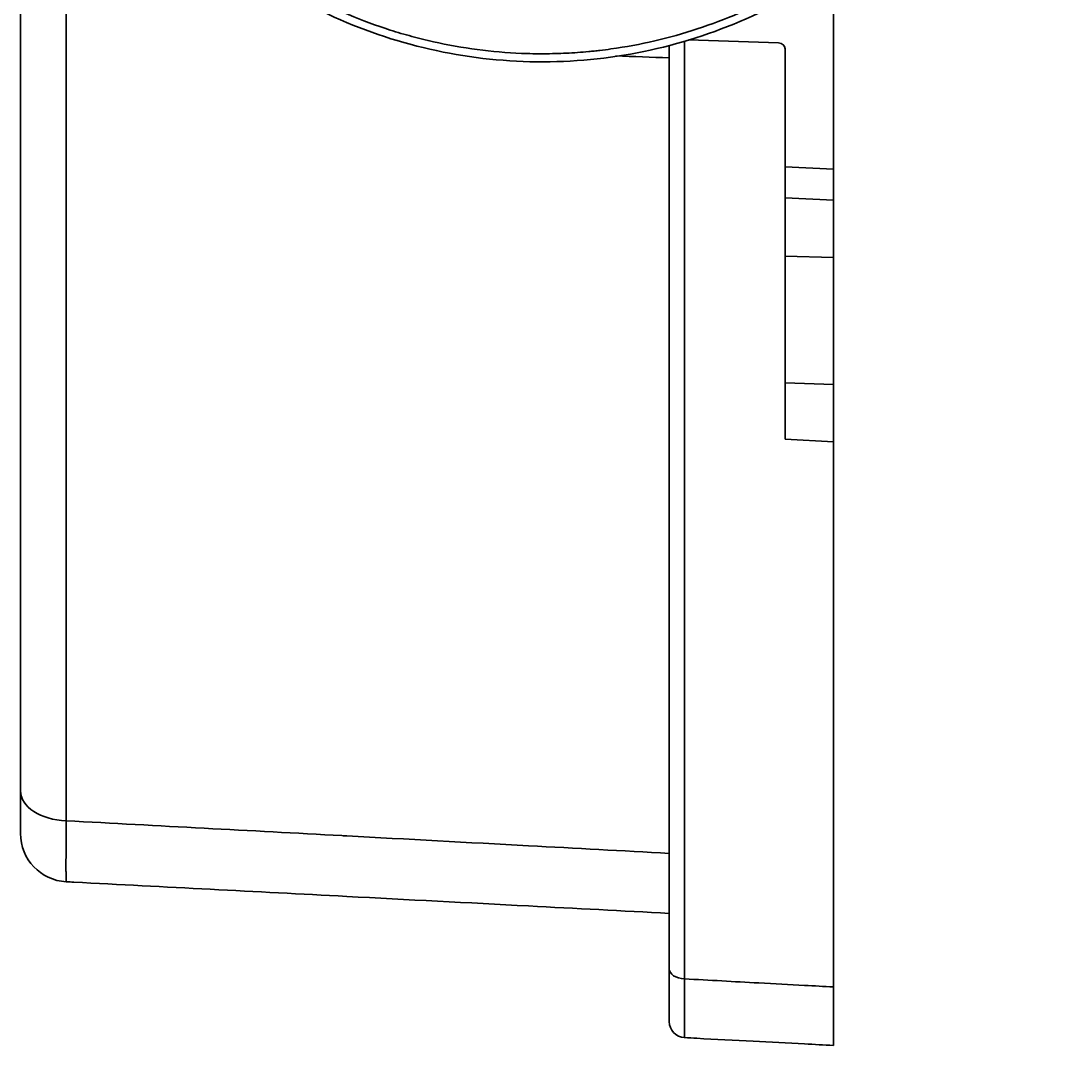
# Model space of a CAD drawing. Header units: millimetres. Extents: x 2599 to 3244, y 1330 to 1895.
# Drawn here: x 3129 to 3192.4, y 1473.5 to 1536.8 of the extents above; entities that cross this region are included whole.
import ezdxf

# ---------------------------------------------------------------- set-up
doc = ezdxf.new("R2010")
doc.units = ezdxf.units.MM
doc.layers.add('1', color=7, linetype='Continuous', true_color=0xffffff)

msp = doc.modelspace()

# ---------------------------------------------------------------- linework, layer by layer
at = {"layer": '1', "color": 7, "linetype": 'Continuous', "lineweight": 35}
for p, q in [((3175.821, 1535.456), (3170.268, 1535.648)), ((3176.232, 1535.095), (3176.232, 1527.805)), ((3179.217, 1527.649), (3176.232, 1527.805)), ((3176.232, 1525.89), (3176.232, 1527.805)), ((3179.217, 1527.649), (3179.217, 1525.733)), ((3176.232, 1525.89), (3179.217, 1525.733)), ((3176.232, 1525.89), (3176.232, 1522.275)), ((3179.217, 1525.733), (3176.232, 1525.89)), ((3179.217, 1525.733), (3179.217, 1522.188)), ((3176.232, 1522.275), (3176.232, 1514.439)), ((3179.217, 1522.188), (3176.232, 1522.275)), ((3179.217, 1514.352), (3179.217, 1522.188)), ((3176.232, 1514.439), (3176.232, 1510.964)), ((3176.232, 1514.439), (3179.217, 1514.352)), ((3179.217, 1514.352), (3179.217, 1510.808)), ((3179.217, 1510.808), (3176.232, 1510.964)), ((3179.217, 1510.808), (3176.232, 1510.964))]:
    msp.add_line(p, q, dxfattribs=at)
for centre, radius in [((3131.953, 1486.592), 2.985), ((3170.063, 1474.968), 0.995)]:
    msp.add_arc(centre, radius, 180, 267, dxfattribs=at)
for centre, major_axis, ratio, start_param, end_param in [((3175.734, 1535.038), (-0.48, -0.165), 0.801974, 2.872895, 4.267438), ((3131.953, 1489.231), (-2.985, 0), 0.620597, 0, 1.518436), ((3170.063, 1478.235), (-0.995, 0), 0.634595, 0, 1.518436)]:
    msp.add_ellipse(centre, major_axis=major_axis, ratio=ratio, start_param=start_param, end_param=end_param, dxfattribs=at)
for points, knots in [([(3192.45, 1565.534), (3192.45, 1563.912), (3192.15, 1560.069), (3190.569, 1554.18), (3187.502, 1548.225), (3183.244, 1543.054), (3177.989, 1538.9), (3171.974, 1535.952), (3165.471, 1534.344), (3158.775, 1534.148), (3152.19, 1535.373), (3146.012, 1537.964), (3140.523, 1541.803), (3135.97, 1546.716), (3132.866, 1551.964), (3131.546, 1555.586), (3131.11, 1557.149)], [0, 0, 0, 0, 0.054286, 0.128571, 0.202857, 0.277143, 0.351428, 0.425714, 0.5, 0.574285, 0.648571, 0.722856, 0.797142, 0.871428, 0.945713, 1, 1, 1, 1]), ([(3131.635, 1557.121), (3131.888, 1556.231), (3132.18, 1555.36), (3132.836, 1553.651), (3133.201, 1552.814), (3134.005, 1551.176), (3134.444, 1550.374), (3135.157, 1549.198), (3135.404, 1548.81), (3135.725, 1548.331), (3135.79, 1548.235), (3135.92, 1548.045), (3135.986, 1547.95), (3136.186, 1547.666), (3136.32, 1547.479), (3137.004, 1546.552), (3137.58, 1545.84), (3138.791, 1544.472), (3139.425, 1543.816), (3140.752, 1542.563), (3141.444, 1541.964), (3142.346, 1541.253), (3142.62, 1541.042), (3142.897, 1540.835), (3143.083, 1540.699), (3143.177, 1540.631), (3143.646, 1540.293), (3144.027, 1540.033), (3145.181, 1539.28), (3145.969, 1538.815), (3147.58, 1537.959), (3148.404, 1537.567), (3150.087, 1536.856), (3150.946, 1536.537), (3152.044, 1536.185), (3152.264, 1536.117), (3152.708, 1535.986), (3152.93, 1535.923), (3153.598, 1535.742), (3154.044, 1535.632), (3155.389, 1535.331), (3156.291, 1535.171), (3158.107, 1534.932), (3159.02, 1534.853), (3160.17, 1534.806), (3160.515, 1534.795), (3160.862, 1534.791), (3161.093, 1534.789), (3161.208, 1534.789), (3161.786, 1534.791), (3162.71, 1534.816), (3163.632, 1534.881), (3164.207, 1534.936), (3164.322, 1534.947), (3164.552, 1534.971), (3164.667, 1534.984), (3165.011, 1535.024), (3165.24, 1535.054), (3166.38, 1535.213), (3167.281, 1535.381), (3169.06, 1535.795), (3169.938, 1536.041), (3171.672, 1536.611), (3172.528, 1536.935), (3173.584, 1537.389), (3173.899, 1537.53), (3174.213, 1537.676), (3174.422, 1537.774), (3174.526, 1537.824), (3175.046, 1538.076), (3175.456, 1538.287), (3176.667, 1538.943), (3177.451, 1539.415), (3178.971, 1540.424), (3179.708, 1540.962), (3181.135, 1542.104), (3181.824, 1542.708), (3182.573, 1543.426), (3182.656, 1543.506), (3182.821, 1543.668), (3182.903, 1543.749), (3183.148, 1543.995), (3183.309, 1544.161), (3183.787, 1544.663), (3184.409, 1545.345), (3184.999, 1546.056), (3185.43, 1546.599), (3185.572, 1546.782), (3185.851, 1547.15), (3186.537, 1548.076), (3187.165, 1549.033), (3188.098, 1550.602), (3188.529, 1551.406), (3189.319, 1553.052), (3189.679, 1553.894), (3190.082, 1554.971), (3190.199, 1555.296), (3190.312, 1555.624), (3190.385, 1555.843), (3190.421, 1555.953), (3190.599, 1556.502), (3190.731, 1556.943), (3191.096, 1558.272), (3191.299, 1559.164), (3191.624, 1560.961), (3191.747, 1561.867), (3191.911, 1563.69), (3191.952, 1564.609), (3191.952, 1565.534)], [0, 0, 0, 0, 0.03125, 0.03125, 0.0625, 0.0625, 0.09375, 0.09375, 0.109375, 0.109375, 0.113281, 0.113281, 0.117188, 0.117188, 0.125, 0.125, 0.15625, 0.15625, 0.1875, 0.1875, 0.21875, 0.21875, 0.226563, 0.230469, 0.230469, 0.234375, 0.234375, 0.25, 0.25, 0.28125, 0.28125, 0.3125, 0.3125, 0.34375, 0.34375, 0.351563, 0.351563, 0.359375, 0.359375, 0.375, 0.375, 0.40625, 0.40625, 0.4375, 0.4375, 0.445313, 0.449219, 0.449219, 0.453125, 0.453125, 0.46875, 0.484375, 0.484375, 0.488281, 0.488281, 0.492188, 0.492188, 0.5, 0.5, 0.53125, 0.53125, 0.5625, 0.5625, 0.59375, 0.59375, 0.601563, 0.605469, 0.605469, 0.609375, 0.609375, 0.625, 0.625, 0.65625, 0.65625, 0.6875, 0.6875, 0.71875, 0.71875, 0.722656, 0.722656, 0.726563, 0.726563, 0.734375, 0.734375, 0.75, 0.765625, 0.765625, 0.773438, 0.773438, 0.78125, 0.8125, 0.8125, 0.84375, 0.84375, 0.875, 0.875, 0.882813, 0.886719, 0.886719, 0.890625, 0.890625, 0.90625, 0.90625, 0.9375, 0.9375, 0.96875, 0.96875, 1, 1, 1, 1]), ([(3128.968, 1489.231), (3128.968, 1498.984), (3128.968, 1509.635), (3128.968, 1526.938), (3128.968, 1532.907), (3128.968, 1544.945), (3128.968, 1551.056), (3128.968, 1557.261)], [0, 0, 0, 0, 0.5, 0.5, 0.75, 0.75, 1, 1, 1, 1]), ([(3131.797, 1555.101), (3131.797, 1550.709), (3131.797, 1540.709), (3131.797, 1525.436), (3131.797, 1509.668), (3131.797, 1497.059), (3131.797, 1489.892), (3131.797, 1487.381)], [0, 0, 0, 0, 0.178988, 0.409312, 0.639635, 0.869959, 1, 1, 1, 1]), ([(3170.01, 1535.556), (3170.01, 1530.36), (3170.01, 1519.289), (3170.01, 1502.995), (3170.01, 1488.879), (3170.01, 1480.719), (3170.01, 1477.605)], [0, 0, 0, 0, 0.24549, 0.529825, 0.814161, 1, 1, 1, 1]), ([(3179.217, 1490.707), (3179.217, 1494.671), (3179.217, 1501.274), (3179.217, 1508.156), (3179.217, 1510.808)], [0, 0, 0, 0, 0.619808, 1, 1, 1, 1]), ([(3179.217, 1477.109), (3179.217, 1480.292), (3179.217, 1484.779), (3179.217, 1489.457), (3179.217, 1490.707)], [0, 0, 0, 0, 0.735544, 1, 1, 1, 1]), ([(3131.797, 1487.381), (3131.797, 1487.368), (3131.796, 1487.343), (3131.796, 1487.305), (3131.796, 1487.266), (3131.795, 1487.229), (3131.795, 1487.191), (3131.795, 1487.153), (3131.794, 1487.115), (3131.794, 1487.078), (3131.794, 1487.04), (3131.793, 1487.003), (3131.793, 1486.966), (3131.792, 1486.929), (3131.792, 1486.892), (3131.792, 1486.856), (3131.791, 1486.819), (3131.791, 1486.782), (3131.791, 1486.746), (3131.79, 1486.71), (3131.79, 1486.674), (3131.79, 1486.638), (3131.789, 1486.602), (3131.789, 1486.566), (3131.789, 1486.531), (3131.789, 1486.496), (3131.788, 1486.46), (3131.788, 1486.425), (3131.788, 1486.391), (3131.787, 1486.356), (3131.787, 1486.321), (3131.787, 1486.287), (3131.786, 1486.253), (3131.786, 1486.218), (3131.786, 1486.185), (3131.786, 1486.151), (3131.785, 1486.117), (3131.785, 1486.084), (3131.785, 1486.05), (3131.784, 1486.017), (3131.784, 1485.984), (3131.784, 1485.952), (3131.784, 1485.919), (3131.783, 1485.887), (3131.783, 1485.855), (3131.783, 1485.823), (3131.783, 1485.791), (3131.783, 1485.759), (3131.782, 1485.728), (3131.782, 1485.696), (3131.782, 1485.665), (3131.782, 1485.634), (3131.781, 1485.604), (3131.781, 1485.573), (3131.781, 1485.543), (3131.781, 1485.513), (3131.781, 1485.483), (3131.78, 1485.453), (3131.78, 1485.423), (3131.78, 1485.394), (3131.78, 1485.365), (3131.78, 1485.336), (3131.78, 1485.307), (3131.78, 1485.279), (3131.779, 1485.251), (3131.779, 1485.222), (3131.779, 1485.195), (3131.779, 1485.167), (3131.779, 1485.14), (3131.779, 1485.112), (3131.779, 1485.085), (3131.779, 1485.059), (3131.778, 1485.032), (3131.778, 1485.006), (3131.778, 1484.979), (3131.778, 1484.954), (3131.778, 1484.928), (3131.778, 1484.902), (3131.778, 1484.877), (3131.778, 1484.852), (3131.778, 1484.827), (3131.778, 1484.803), (3131.778, 1484.779), (3131.778, 1484.755), (3131.778, 1484.731), (3131.778, 1484.707), (3131.778, 1484.684), (3131.778, 1484.661), (3131.778, 1484.638), (3131.778, 1484.615), (3131.778, 1484.593), (3131.778, 1484.571), (3131.778, 1484.549), (3131.778, 1484.527), (3131.778, 1484.505), (3131.778, 1484.484), (3131.778, 1484.463), (3131.778, 1484.443), (3131.778, 1484.422), (3131.778, 1484.402), (3131.778, 1484.382), (3131.778, 1484.362), (3131.778, 1484.343), (3131.778, 1484.323), (3131.778, 1484.304), (3131.778, 1484.286), (3131.778, 1484.267), (3131.778, 1484.249), (3131.779, 1484.231), (3131.779, 1484.213), (3131.779, 1484.196), (3131.779, 1484.179), (3131.779, 1484.162), (3131.779, 1484.145), (3131.779, 1484.129), (3131.779, 1484.112), (3131.78, 1484.096), (3131.78, 1484.081), (3131.78, 1484.065), (3131.78, 1484.05), (3131.78, 1484.035), (3131.78, 1484.021), (3131.78, 1484.006), (3131.781, 1483.992), (3131.781, 1483.978), (3131.781, 1483.965), (3131.781, 1483.951), (3131.781, 1483.938), (3131.782, 1483.925), (3131.782, 1483.913), (3131.782, 1483.9), (3131.782, 1483.888), (3131.783, 1483.877), (3131.783, 1483.865), (3131.783, 1483.854), (3131.783, 1483.843), (3131.783, 1483.832), (3131.784, 1483.821), (3131.784, 1483.811), (3131.784, 1483.801), (3131.784, 1483.791), (3131.785, 1483.782), (3131.785, 1483.773), (3131.785, 1483.764), (3131.786, 1483.755), (3131.786, 1483.747), (3131.786, 1483.739), (3131.786, 1483.731), (3131.787, 1483.723), (3131.787, 1483.716), (3131.787, 1483.708), (3131.788, 1483.702), (3131.788, 1483.695), (3131.788, 1483.689), (3131.789, 1483.682), (3131.789, 1483.677), (3131.789, 1483.671), (3131.789, 1483.666), (3131.79, 1483.661), (3131.79, 1483.656), (3131.79, 1483.651), (3131.791, 1483.647), (3131.791, 1483.643), (3131.791, 1483.639), (3131.792, 1483.635), (3131.792, 1483.632), (3131.792, 1483.629), (3131.793, 1483.626), (3131.793, 1483.623), (3131.794, 1483.621), (3131.794, 1483.619), (3131.794, 1483.617), (3131.795, 1483.616), (3131.795, 1483.614), (3131.795, 1483.613), (3131.796, 1483.612), (3131.796, 1483.612), (3131.796, 1483.611), (3131.797, 1483.611), (3131.797, 1483.611)], [0, 0, 0, 0, 0.005465, 0.010936, 0.016413, 0.021895, 0.027384, 0.032879, 0.038379, 0.043885, 0.049397, 0.054914, 0.060437, 0.065965, 0.071499, 0.077038, 0.082583, 0.088133, 0.093687, 0.099247, 0.104812, 0.110382, 0.115957, 0.121537, 0.127122, 0.132711, 0.138305, 0.143904, 0.149507, 0.155115, 0.160727, 0.166343, 0.171964, 0.177589, 0.183218, 0.188851, 0.194489, 0.20013, 0.205775, 0.211424, 0.217076, 0.222732, 0.228392, 0.234056, 0.239722, 0.245393, 0.251066, 0.256743, 0.262423, 0.268106, 0.273792, 0.279481, 0.285173, 0.290868, 0.296565, 0.302265, 0.307968, 0.313673, 0.319381, 0.325091, 0.330804, 0.336518, 0.342235, 0.347954, 0.353675, 0.359398, 0.365123, 0.370849, 0.376577, 0.382307, 0.388039, 0.393772, 0.399506, 0.405242, 0.410979, 0.416717, 0.422456, 0.428196, 0.433937, 0.439679, 0.445422, 0.451166, 0.45691, 0.462655, 0.4684, 0.474146, 0.479892, 0.485638, 0.491385, 0.497131, 0.502878, 0.508625, 0.514371, 0.520118, 0.525864, 0.531609, 0.537355, 0.543099, 0.548844, 0.554587, 0.56033, 0.566072, 0.571813, 0.577553, 0.583293, 0.589031, 0.594767, 0.600503, 0.606237, 0.61197, 0.617702, 0.623431, 0.62916, 0.634886, 0.640611, 0.646333, 0.652054, 0.657773, 0.66349, 0.669205, 0.674917, 0.680627, 0.686335, 0.69204, 0.697743, 0.703443, 0.70914, 0.714835, 0.720527, 0.726216, 0.731902, 0.737585, 0.743264, 0.748941, 0.754614, 0.760285, 0.765951, 0.771614, 0.777274, 0.78293, 0.788583, 0.794231, 0.799876, 0.805517, 0.811154, 0.816787, 0.822416, 0.828041, 0.833662, 0.839278, 0.84489, 0.850498, 0.856101, 0.861699, 0.867293, 0.872882, 0.878467, 0.884046, 0.889621, 0.895191, 0.900756, 0.906316, 0.911871, 0.91742, 0.922964, 0.928503, 0.934037, 0.939565, 0.945088, 0.950605, 0.956116, 0.961622, 0.967122, 0.972617, 0.978105, 0.983588, 0.989065, 0.994535, 1, 1, 1, 1]), ([(3131.797, 1487.381), (3137.476, 1487.074), (3143.155, 1486.767), (3148.933, 1486.454), (3149.032, 1486.449), (3152.879, 1486.241), (3156.628, 1486.038), (3163.273, 1485.679), (3166.17, 1485.522), (3169.067, 1485.365)], [0, 0, 0, 0, 0.457114, 0.457114, 0.465097, 0.465097, 0.766801, 0.766801, 1, 1, 1, 1]), ([(3169.067, 1481.658), (3166.17, 1481.81), (3163.273, 1481.961), (3156.628, 1482.31), (3152.879, 1482.506), (3143.509, 1482.997), (3137.887, 1483.292), (3132.108, 1483.595), (3131.953, 1483.603), (3131.797, 1483.611)], [0, 0, 0, 0, 0.233199, 0.233199, 0.534903, 0.534903, 0.987458, 0.987458, 1, 1, 1, 1]), ([(3170.01, 1477.605), (3170.01, 1477.593), (3170.01, 1477.568), (3170.01, 1477.531), (3170.01, 1477.494), (3170.01, 1477.457), (3170.01, 1477.421), (3170.01, 1477.384), (3170.01, 1477.348), (3170.009, 1477.312), (3170.009, 1477.276), (3170.009, 1477.24), (3170.009, 1477.204), (3170.009, 1477.168), (3170.009, 1477.132), (3170.009, 1477.097), (3170.009, 1477.061), (3170.008, 1477.026), (3170.008, 1476.991), (3170.008, 1476.956), (3170.008, 1476.921), (3170.008, 1476.887), (3170.008, 1476.852), (3170.008, 1476.818), (3170.008, 1476.783), (3170.007, 1476.749), (3170.007, 1476.715), (3170.007, 1476.682), (3170.007, 1476.648), (3170.007, 1476.614), (3170.007, 1476.581), (3170.007, 1476.548), (3170.007, 1476.515), (3170.006, 1476.482), (3170.006, 1476.449), (3170.006, 1476.417), (3170.006, 1476.384), (3170.006, 1476.352), (3170.006, 1476.32), (3170.006, 1476.288), (3170.006, 1476.256), (3170.005, 1476.225), (3170.005, 1476.193), (3170.005, 1476.162), (3170.005, 1476.131), (3170.005, 1476.1), (3170.005, 1476.07), (3170.005, 1476.039), (3170.005, 1476.009), (3170.005, 1475.979), (3170.005, 1475.949), (3170.004, 1475.919), (3170.004, 1475.889), (3170.004, 1475.86), (3170.004, 1475.831), (3170.004, 1475.802), (3170.004, 1475.773), (3170.004, 1475.744), (3170.004, 1475.716), (3170.004, 1475.688), (3170.004, 1475.66), (3170.004, 1475.632), (3170.004, 1475.604), (3170.003, 1475.577), (3170.003, 1475.55), (3170.003, 1475.523), (3170.003, 1475.496), (3170.003, 1475.469), (3170.003, 1475.443), (3170.003, 1475.417), (3170.003, 1475.391), (3170.003, 1475.365), (3170.003, 1475.339), (3170.003, 1475.314), (3170.003, 1475.289), (3170.003, 1475.264), (3170.003, 1475.239), (3170.003, 1475.215), (3170.003, 1475.191), (3170.003, 1475.166), (3170.003, 1475.143), (3170.003, 1475.119), (3170.003, 1475.096), (3170.003, 1475.073), (3170.003, 1475.05), (3170.003, 1475.027), (3170.003, 1475.005), (3170.003, 1474.982), (3170.003, 1474.96), (3170.003, 1474.939), (3170.003, 1474.917), (3170.003, 1474.896), (3170.003, 1474.875), (3170.003, 1474.854), (3170.003, 1474.833), (3170.003, 1474.813), (3170.003, 1474.793), (3170.003, 1474.773), (3170.003, 1474.753), (3170.003, 1474.734), (3170.003, 1474.714), (3170.003, 1474.695), (3170.003, 1474.677), (3170.003, 1474.658), (3170.003, 1474.64), (3170.003, 1474.622), (3170.003, 1474.604), (3170.003, 1474.587), (3170.003, 1474.569), (3170.003, 1474.552), (3170.003, 1474.536), (3170.003, 1474.519), (3170.003, 1474.503), (3170.003, 1474.487), (3170.003, 1474.471), (3170.003, 1474.455), (3170.003, 1474.44), (3170.004, 1474.425), (3170.004, 1474.41), (3170.004, 1474.396), (3170.004, 1474.381), (3170.004, 1474.367), (3170.004, 1474.353), (3170.004, 1474.34), (3170.004, 1474.327), (3170.004, 1474.313), (3170.004, 1474.301), (3170.004, 1474.288), (3170.004, 1474.276), (3170.005, 1474.264), (3170.005, 1474.252), (3170.005, 1474.24), (3170.005, 1474.229), (3170.005, 1474.218), (3170.005, 1474.207), (3170.005, 1474.196), (3170.005, 1474.186), (3170.005, 1474.176), (3170.005, 1474.166), (3170.006, 1474.157), (3170.006, 1474.147), (3170.006, 1474.138), (3170.006, 1474.129), (3170.006, 1474.121), (3170.006, 1474.112), (3170.006, 1474.104), (3170.006, 1474.096), (3170.007, 1474.089), (3170.007, 1474.081), (3170.007, 1474.074), (3170.007, 1474.067), (3170.007, 1474.061), (3170.007, 1474.054), (3170.007, 1474.048), (3170.007, 1474.042), (3170.008, 1474.037), (3170.008, 1474.031), (3170.008, 1474.026), (3170.008, 1474.021), (3170.008, 1474.017), (3170.008, 1474.012), (3170.008, 1474.008), (3170.008, 1474.004), (3170.009, 1474.001), (3170.009, 1473.997), (3170.009, 1473.994), (3170.009, 1473.991), (3170.009, 1473.988), (3170.009, 1473.986), (3170.009, 1473.984), (3170.009, 1473.982), (3170.01, 1473.98), (3170.01, 1473.978), (3170.01, 1473.977), (3170.01, 1473.976), (3170.01, 1473.975), (3170.01, 1473.974), (3170.01, 1473.974), (3170.01, 1473.974), (3170.01, 1473.974)], [0, 0, 0, 0, 0.005472, 0.010951, 0.016435, 0.021924, 0.02742, 0.032921, 0.038427, 0.043939, 0.049457, 0.05498, 0.060508, 0.066041, 0.07158, 0.077124, 0.082673, 0.088227, 0.093785, 0.099349, 0.104918, 0.110491, 0.116069, 0.121652, 0.12724, 0.132832, 0.138428, 0.144029, 0.149634, 0.155244, 0.160857, 0.166475, 0.172097, 0.177723, 0.183353, 0.188987, 0.194625, 0.200266, 0.205912, 0.211561, 0.217213, 0.222869, 0.228529, 0.234191, 0.239858, 0.245527, 0.2512, 0.256875, 0.262554, 0.268236, 0.27392, 0.279608, 0.285298, 0.290991, 0.296686, 0.302384, 0.308085, 0.313788, 0.319493, 0.325201, 0.330911, 0.336623, 0.342337, 0.348053, 0.353771, 0.359491, 0.365212, 0.370935, 0.37666, 0.382387, 0.388115, 0.393844, 0.399575, 0.405307, 0.41104, 0.416775, 0.42251, 0.428247, 0.433984, 0.439722, 0.445461, 0.451201, 0.456941, 0.462682, 0.468423, 0.474165, 0.479907, 0.485649, 0.491391, 0.497134, 0.502876, 0.508619, 0.514361, 0.520104, 0.525846, 0.531587, 0.537329, 0.543069, 0.54881, 0.554549, 0.560288, 0.566026, 0.571764, 0.5775, 0.583235, 0.58897, 0.594703, 0.600435, 0.606166, 0.611895, 0.617623, 0.623349, 0.629074, 0.634797, 0.640519, 0.646239, 0.651957, 0.657673, 0.663387, 0.669098, 0.674808, 0.680516, 0.686221, 0.691924, 0.697624, 0.703322, 0.709018, 0.714711, 0.720401, 0.726088, 0.731773, 0.737454, 0.743133, 0.748808, 0.754481, 0.76015, 0.765816, 0.771479, 0.777138, 0.782794, 0.788446, 0.794095, 0.79974, 0.805382, 0.811019, 0.816653, 0.822283, 0.827909, 0.833531, 0.839148, 0.844762, 0.850371, 0.855976, 0.861577, 0.867173, 0.872765, 0.878352, 0.883935, 0.889513, 0.895086, 0.900655, 0.906218, 0.911777, 0.917331, 0.922879, 0.928423, 0.933961, 0.939494, 0.945022, 0.950545, 0.956062, 0.961574, 0.96708, 0.972581, 0.978076, 0.983566, 0.98905, 0.994528, 1, 1, 1, 1]), ([(3170.01, 1477.605), (3171.545, 1477.522), (3173.079, 1477.44), (3175.555, 1477.306), (3176.497, 1477.255), (3178.031, 1477.173), (3178.624, 1477.141), (3179.217, 1477.109)], [0, 0, 0, 0, 0.500001, 0.500001, 0.806851, 0.806851, 1, 1, 1, 1]), ([(3179.217, 1477.109), (3179.217, 1477.038), (3179.217, 1476.968), (3179.217, 1476.829), (3179.217, 1476.761), (3179.217, 1476.56), (3179.217, 1476.429), (3179.217, 1476.048), (3179.217, 1475.809), (3179.217, 1475.474), (3179.217, 1475.311), (3179.217, 1475.158), (3179.217, 1475.057), (3179.217, 1475.008), (3179.217, 1474.769), (3179.217, 1474.596), (3179.217, 1474.286), (3179.217, 1474.15), (3179.217, 1473.973), (3179.217, 1473.891), (3179.217, 1473.819), (3179.217, 1473.786), (3179.217, 1473.775), (3179.217, 1473.753), (3179.217, 1473.743), (3179.217, 1473.652), (3179.217, 1473.532), (3179.217, 1473.492), (3179.217, 1473.492)], [0, 0, 0, 0, 0.031258, 0.031258, 0.062517, 0.062517, 0.125033, 0.125033, 0.250067, 0.250067, 0.312583, 0.343842, 0.343842, 0.3751, 0.3751, 0.500133, 0.500133, 0.625167, 0.625167, 0.687683, 0.718942, 0.718942, 0.734571, 0.734571, 0.7502, 0.7502, 0.875233, 1, 1, 1, 1]), ([(3179.217, 1473.492), (3178.624, 1473.523), (3178.031, 1473.554), (3176.376, 1473.64), (3175.314, 1473.696), (3173.094, 1473.812), (3171.936, 1473.873), (3170.522, 1473.947), (3170.266, 1473.961), (3170.01, 1473.974)], [0, 0, 0, 0, 0.193149, 0.193149, 0.539276, 0.539276, 0.91666, 0.91666, 1, 1, 1, 1])]:
    msp.add_open_spline(points, degree=3, knots=knots, dxfattribs=at)
for points in [[(3179.217, 1527.649), (3179.217, 1531.769), (3179.217, 1535.89), (3179.217, 1540.01)], [(3169.067, 1478.235), (3169.067, 1494.786), (3169.067, 1514.426), (3169.067, 1535.311)], [(3169.067, 1534.535), (3167.968, 1534.576), (3166.869, 1534.618), (3165.77, 1534.659)], [(3128.968, 1486.592), (3128.968, 1486.592), (3128.968, 1487.579), (3128.968, 1489.231)], [(3169.067, 1474.968), (3169.067, 1474.968), (3169.067, 1476.189), (3169.067, 1478.235)]]:
    msp.add_open_spline(points, degree=3, dxfattribs=at)

doc.saveas('drawing.dxf')
